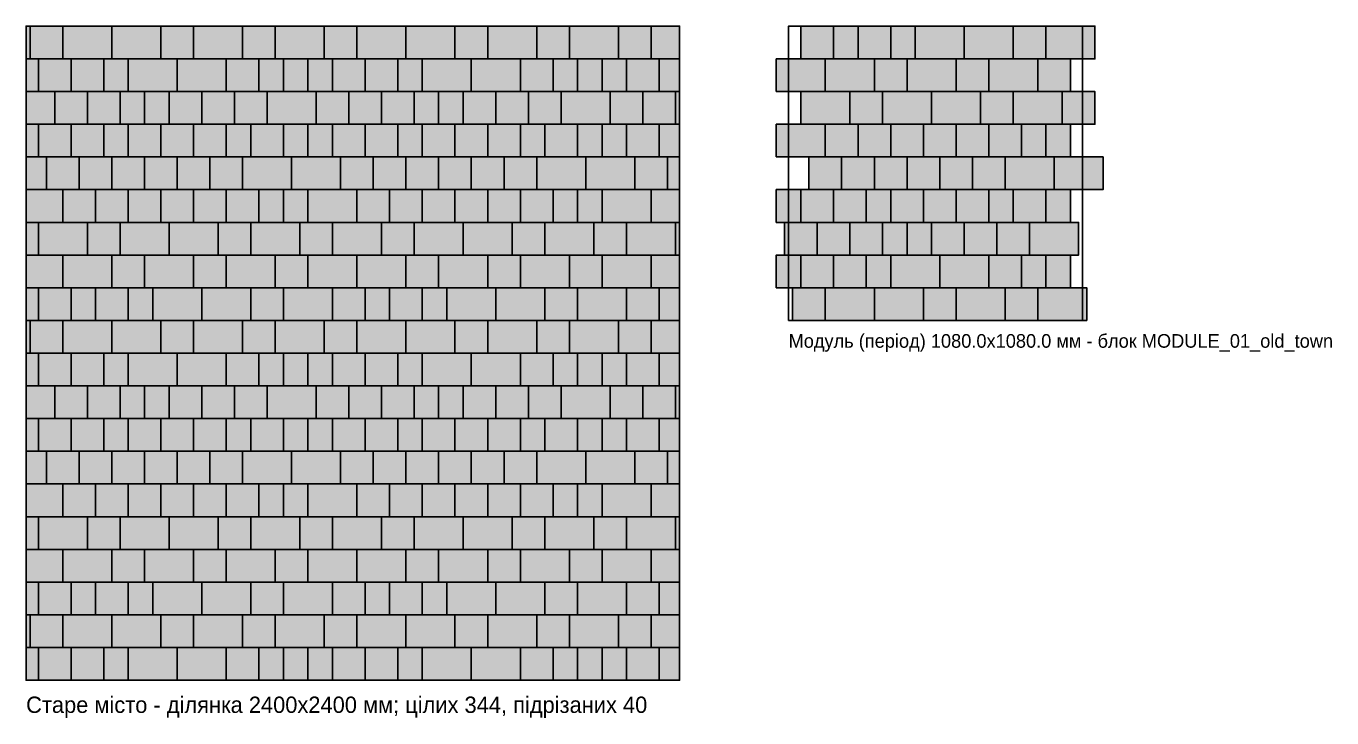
# Model space of a CAD drawing. Header units: millimetres. Extents: x 0 to 4795, y -138 to 2400.
import ezdxf

# ---------------------------------------------------------------- set-up
doc = ezdxf.new("R2010")
doc.units = ezdxf.units.MM
for name, color, linetype in [('BOUNDARY', 7, 'Continuous'), ('BRUK_120x120', 252, 'Continuous'), ('BRUK_120x120_FILL', 252, 'Continuous'), ('BRUK_180x120', 250, 'Continuous'), ('BRUK_180x120_FILL', 250, 'Continuous'), ('BRUK_90x120', 254, 'Continuous'), ('BRUK_90x120_FILL', 254, 'Continuous'), ('BRUK_CUT', 1, 'Continuous'), ('MODULE', 3, 'Continuous'), ('TEXT', 7, 'Continuous')]:
    doc.layers.add(name, color=color, linetype=linetype)

# ---------------------------------------------------------------- blocks, each defined once
blk = doc.blocks.new('MODULE_01_old_town')
at = {"layer": 'BRUK_120x120_FILL', "true_color": 0x9b9ea2}
for points in [[(45, 960), (165, 960), (165, 1080), (45, 1080)], [(255, 960), (375, 960), (375, 1080), (255, 1080)], [(825, 960), (945, 960), (945, 1080), (825, 1080)], [(315, 840), (435, 840), (435, 960), (315, 960)], [(615, 840), (735, 840), (735, 960), (615, 960)], [(915, 840), (1035, 840), (1035, 960), (915, 960)], [(225, 720), (345, 720), (345, 840), (225, 840)], [(705, 720), (825, 720), (825, 840), (705, 840)], [(1005, 720), (1125, 720), (1125, 840), (1005, 840)], [(135, 600), (255, 600), (255, 720), (135, 720)], [(255, 600), (375, 600), (375, 720), (255, 720)], [(375, 600), (495, 600), (495, 720), (375, 720)], [(495, 600), (615, 600), (615, 720), (495, 720)], [(615, 600), (735, 600), (735, 720), (615, 720)], [(735, 600), (855, 600), (855, 720), (735, 720)], [(75, 480), (195, 480), (195, 600), (75, 600)], [(195, 480), (315, 480), (315, 600), (195, 600)], [(315, 480), (435, 480), (435, 600), (315, 600)], [(435, 480), (555, 480), (555, 600), (435, 600)], [(555, 480), (675, 480), (675, 600), (555, 600)], [(675, 480), (795, 480), (795, 600), (675, 600)], [(45, 360), (165, 360), (165, 480), (45, 480)], [(165, 360), (285, 360), (285, 480), (165, 480)], [(375, 360), (495, 360), (495, 480), (375, 480)], [(495, 360), (615, 360), (615, 480), (495, 480)], [(615, 360), (735, 360), (735, 480), (615, 480)], [(825, 360), (945, 360), (945, 480), (825, 480)], [(-15, 240), (105, 240), (105, 360), (-15, 360)], [(105, 240), (225, 240), (225, 360), (105, 360)], [(225, 240), (345, 240), (345, 360), (225, 360)], [(525, 240), (645, 240), (645, 360), (525, 360)], [(645, 240), (765, 240), (765, 360), (645, 360)], [(765, 240), (885, 240), (885, 360), (765, 360)], [(45, 120), (165, 120), (165, 240), (45, 240)], [(165, 120), (285, 120), (285, 240), (165, 240)], [(735, 120), (855, 120), (855, 240), (735, 240)], [(15, 0), (135, 0), (135, 120), (15, 120)], [(495, 0), (615, 0), (615, 120), (495, 120)], [(795, 0), (915, 0), (915, 120), (795, 120)]]:
    blk.add_hatch(color=7, dxfattribs=at).paths.add_polyline_path(points)
at = {"layer": 'BRUK_180x120_FILL', "true_color": 0x6c6f73}
for points in [[(465, 960), (645, 960), (645, 1080), (465, 1080)], [(645, 960), (825, 960), (825, 1080), (645, 1080)], [(945, 960), (1125, 960), (1125, 1080), (945, 1080)], [(-45, 840), (135, 840), (135, 960), (-45, 960)], [(135, 840), (315, 840), (315, 960), (135, 960)], [(435, 840), (615, 840), (615, 960), (435, 960)], [(735, 840), (915, 840), (915, 960), (735, 960)], [(45, 720), (225, 720), (225, 840), (45, 840)], [(345, 720), (525, 720), (525, 840), (345, 840)], [(525, 720), (705, 720), (705, 840), (525, 840)], [(825, 720), (1005, 720), (1005, 840), (825, 840)], [(-45, 600), (135, 600), (135, 720), (-45, 720)], [(795, 480), (975, 480), (975, 600), (795, 600)], [(975, 480), (1155, 480), (1155, 600), (975, 600)], [(885, 240), (1065, 240), (1065, 360), (885, 360)], [(375, 120), (555, 120), (555, 240), (375, 240)], [(555, 120), (735, 120), (735, 240), (555, 240)], [(135, 0), (315, 0), (315, 120), (135, 120)], [(315, 0), (495, 0), (495, 120), (315, 120)], [(615, 0), (795, 0), (795, 120), (615, 120)], [(915, 0), (1095, 0), (1095, 120), (915, 120)]]:
    blk.add_hatch(color=7, dxfattribs=at).paths.add_polyline_path(points)
at = {"layer": 'BRUK_90x120_FILL', "true_color": 0xcfd0d1}
for points in [[(165, 960), (255, 960), (255, 1080), (165, 1080)], [(375, 960), (465, 960), (465, 1080), (375, 1080)], [(855, 600), (945, 600), (945, 720), (855, 720)], [(945, 600), (1035, 600), (1035, 720), (945, 720)], [(-45, 360), (45, 360), (45, 480), (-45, 480)], [(285, 360), (375, 360), (375, 480), (285, 480)], [(735, 360), (825, 360), (825, 480), (735, 480)], [(945, 360), (1035, 360), (1035, 480), (945, 480)], [(345, 240), (435, 240), (435, 360), (345, 360)], [(435, 240), (525, 240), (525, 360), (435, 360)], [(-45, 120), (45, 120), (45, 240), (-45, 240)], [(285, 120), (375, 120), (375, 240), (285, 240)], [(855, 120), (945, 120), (945, 240), (855, 240)], [(945, 120), (1035, 120), (1035, 240), (945, 240)]]:
    blk.add_hatch(color=7, dxfattribs=at).paths.add_polyline_path(points)
at = {"layer": 'BRUK_120x120'}
for points in [[(45, 960), (165, 960), (165, 1080), (45, 1080)], [(255, 960), (375, 960), (375, 1080), (255, 1080)], [(825, 960), (945, 960), (945, 1080), (825, 1080)], [(315, 840), (435, 840), (435, 960), (315, 960)], [(615, 840), (735, 840), (735, 960), (615, 960)], [(915, 840), (1035, 840), (1035, 960), (915, 960)], [(225, 720), (345, 720), (345, 840), (225, 840)], [(705, 720), (825, 720), (825, 840), (705, 840)], [(1005, 720), (1125, 720), (1125, 840), (1005, 840)], [(135, 600), (255, 600), (255, 720), (135, 720)], [(255, 600), (375, 600), (375, 720), (255, 720)], [(375, 600), (495, 600), (495, 720), (375, 720)], [(495, 600), (615, 600), (615, 720), (495, 720)], [(615, 600), (735, 600), (735, 720), (615, 720)], [(735, 600), (855, 600), (855, 720), (735, 720)], [(75, 480), (195, 480), (195, 600), (75, 600)], [(195, 480), (315, 480), (315, 600), (195, 600)], [(315, 480), (435, 480), (435, 600), (315, 600)], [(435, 480), (555, 480), (555, 600), (435, 600)], [(555, 480), (675, 480), (675, 600), (555, 600)], [(675, 480), (795, 480), (795, 600), (675, 600)], [(45, 360), (165, 360), (165, 480), (45, 480)], [(165, 360), (285, 360), (285, 480), (165, 480)], [(375, 360), (495, 360), (495, 480), (375, 480)], [(495, 360), (615, 360), (615, 480), (495, 480)], [(615, 360), (735, 360), (735, 480), (615, 480)], [(825, 360), (945, 360), (945, 480), (825, 480)], [(-15, 240), (105, 240), (105, 360), (-15, 360)], [(105, 240), (225, 240), (225, 360), (105, 360)], [(225, 240), (345, 240), (345, 360), (225, 360)], [(525, 240), (645, 240), (645, 360), (525, 360)], [(645, 240), (765, 240), (765, 360), (645, 360)], [(765, 240), (885, 240), (885, 360), (765, 360)], [(45, 120), (165, 120), (165, 240), (45, 240)], [(165, 120), (285, 120), (285, 240), (165, 240)], [(735, 120), (855, 120), (855, 240), (735, 240)], [(15, 0), (135, 0), (135, 120), (15, 120)], [(495, 0), (615, 0), (615, 120), (495, 120)], [(795, 0), (915, 0), (915, 120), (795, 120)]]:
    blk.add_lwpolyline(points, close=True, dxfattribs=at)
at = {"layer": 'BRUK_180x120'}
for points in [[(465, 960), (645, 960), (645, 1080), (465, 1080)], [(645, 960), (825, 960), (825, 1080), (645, 1080)], [(945, 960), (1125, 960), (1125, 1080), (945, 1080)], [(-45, 840), (135, 840), (135, 960), (-45, 960)], [(135, 840), (315, 840), (315, 960), (135, 960)], [(435, 840), (615, 840), (615, 960), (435, 960)], [(735, 840), (915, 840), (915, 960), (735, 960)], [(45, 720), (225, 720), (225, 840), (45, 840)], [(345, 720), (525, 720), (525, 840), (345, 840)], [(525, 720), (705, 720), (705, 840), (525, 840)], [(825, 720), (1005, 720), (1005, 840), (825, 840)], [(-45, 600), (135, 600), (135, 720), (-45, 720)], [(795, 480), (975, 480), (975, 600), (795, 600)], [(975, 480), (1155, 480), (1155, 600), (975, 600)], [(885, 240), (1065, 240), (1065, 360), (885, 360)], [(375, 120), (555, 120), (555, 240), (375, 240)], [(555, 120), (735, 120), (735, 240), (555, 240)], [(135, 0), (315, 0), (315, 120), (135, 120)], [(315, 0), (495, 0), (495, 120), (315, 120)], [(615, 0), (795, 0), (795, 120), (615, 120)], [(915, 0), (1095, 0), (1095, 120), (915, 120)]]:
    blk.add_lwpolyline(points, close=True, dxfattribs=at)
at = {"layer": 'BRUK_90x120'}
for points in [[(165, 960), (255, 960), (255, 1080), (165, 1080)], [(375, 960), (465, 960), (465, 1080), (375, 1080)], [(855, 600), (945, 600), (945, 720), (855, 720)], [(945, 600), (1035, 600), (1035, 720), (945, 720)], [(-45, 360), (45, 360), (45, 480), (-45, 480)], [(285, 360), (375, 360), (375, 480), (285, 480)], [(735, 360), (825, 360), (825, 480), (735, 480)], [(945, 360), (1035, 360), (1035, 480), (945, 480)], [(345, 240), (435, 240), (435, 360), (345, 360)], [(435, 240), (525, 240), (525, 360), (435, 360)], [(-45, 120), (45, 120), (45, 240), (-45, 240)], [(285, 120), (375, 120), (375, 240), (285, 240)], [(855, 120), (945, 120), (945, 240), (855, 240)], [(945, 120), (1035, 120), (1035, 240), (945, 240)]]:
    blk.add_lwpolyline(points, close=True, dxfattribs=at)
at = {"layer": 'MODULE'}
blk.add_lwpolyline([(0, 0), (1080, 0), (1080, 1080), (0, 1080)], close=True, dxfattribs=at)

msp = doc.modelspace()

# ---------------------------------------------------------------- hatches: boundary and pattern name
at = {"layer": 'BRUK_120x120_FILL', "true_color": 0x9b9ea2}
for points in [[(15, 2400), (135, 2400), (135, 2280), (15, 2280)], [(495, 2400), (615, 2400), (615, 2280), (495, 2280)], [(795, 2400), (915, 2400), (915, 2280), (795, 2280)], [(1095, 2400), (1215, 2400), (1215, 2280), (1095, 2280)], [(1575, 2400), (1695, 2400), (1695, 2280), (1575, 2280)], [(1875, 2400), (1995, 2400), (1995, 2280), (1875, 2280)], [(2175, 2400), (2295, 2400), (2295, 2280), (2175, 2280)], [(45, 2280), (165, 2280), (165, 2160), (45, 2160)], [(165, 2280), (285, 2280), (285, 2160), (165, 2160)], [(735, 2280), (855, 2280), (855, 2160), (735, 2160)], [(1125, 2280), (1245, 2280), (1245, 2160), (1125, 2160)], [(1245, 2280), (1365, 2280), (1365, 2160), (1245, 2160)], [(1815, 2280), (1935, 2280), (1935, 2160), (1815, 2160)], [(2205, 2280), (2325, 2280), (2325, 2160), (2205, 2160)], [(2325, 2280), (2325, 2160), (2400, 2160), (2400, 2280)], [(105, 2040), (105, 2160), (0, 2160), (0, 2040)], [(105, 2160), (225, 2160), (225, 2040), (105, 2040)], [(225, 2160), (345, 2160), (345, 2040), (225, 2040)], [(525, 2160), (645, 2160), (645, 2040), (525, 2040)], [(645, 2160), (765, 2160), (765, 2040), (645, 2040)], [(765, 2160), (885, 2160), (885, 2040), (765, 2040)], [(1065, 2160), (1185, 2160), (1185, 2040), (1065, 2040)], [(1185, 2160), (1305, 2160), (1305, 2040), (1185, 2040)], [(1305, 2160), (1425, 2160), (1425, 2040), (1305, 2040)], [(1605, 2160), (1725, 2160), (1725, 2040), (1605, 2040)], [(1725, 2160), (1845, 2160), (1845, 2040), (1725, 2040)], [(1845, 2160), (1965, 2160), (1965, 2040), (1845, 2040)], [(2145, 2160), (2265, 2160), (2265, 2040), (2145, 2040)], [(2265, 2160), (2385, 2160), (2385, 2040), (2265, 2040)], [(2385, 2160), (2385, 2040), (2400, 2040), (2400, 2160)], [(45, 2040), (165, 2040), (165, 1920), (45, 1920)], [(165, 2040), (285, 2040), (285, 1920), (165, 1920)], [(375, 2040), (495, 2040), (495, 1920), (375, 1920)], [(495, 2040), (615, 2040), (615, 1920), (495, 1920)], [(615, 2040), (735, 2040), (735, 1920), (615, 1920)], [(825, 2040), (945, 2040), (945, 1920), (825, 1920)], [(1125, 2040), (1245, 2040), (1245, 1920), (1125, 1920)], [(1245, 2040), (1365, 2040), (1365, 1920), (1245, 1920)], [(1455, 2040), (1575, 2040), (1575, 1920), (1455, 1920)], [(1575, 2040), (1695, 2040), (1695, 1920), (1575, 1920)], [(1695, 2040), (1815, 2040), (1815, 1920), (1695, 1920)], [(1905, 2040), (2025, 2040), (2025, 1920), (1905, 1920)], [(2205, 2040), (2325, 2040), (2325, 1920), (2205, 1920)], [(2325, 2040), (2325, 1920), (2400, 1920), (2400, 2040)], [(75, 1920), (195, 1920), (195, 1800), (75, 1800)], [(195, 1920), (315, 1920), (315, 1800), (195, 1800)], [(315, 1920), (435, 1920), (435, 1800), (315, 1800)], [(435, 1920), (555, 1920), (555, 1800), (435, 1800)], [(555, 1920), (675, 1920), (675, 1800), (555, 1800)], [(675, 1920), (795, 1920), (795, 1800), (675, 1800)], [(1155, 1920), (1275, 1920), (1275, 1800), (1155, 1800)], [(1275, 1920), (1395, 1920), (1395, 1800), (1275, 1800)], [(1395, 1920), (1515, 1920), (1515, 1800), (1395, 1800)], [(1515, 1920), (1635, 1920), (1635, 1800), (1515, 1800)], [(1635, 1920), (1755, 1920), (1755, 1800), (1635, 1800)], [(1755, 1920), (1875, 1920), (1875, 1800), (1755, 1800)], [(2235, 1920), (2355, 1920), (2355, 1800), (2235, 1800)], [(2355, 1920), (2355, 1800), (2400, 1800), (2400, 1920)], [(135, 1800), (255, 1800), (255, 1680), (135, 1680)], [(255, 1800), (375, 1800), (375, 1680), (255, 1680)], [(375, 1800), (495, 1800), (495, 1680), (375, 1680)], [(495, 1800), (615, 1800), (615, 1680), (495, 1680)], [(615, 1800), (735, 1800), (735, 1680), (615, 1680)], [(735, 1800), (855, 1800), (855, 1680), (735, 1680)], [(1215, 1800), (1335, 1800), (1335, 1680), (1215, 1680)], [(1335, 1800), (1455, 1800), (1455, 1680), (1335, 1680)], [(1455, 1800), (1575, 1800), (1575, 1680), (1455, 1680)], [(1575, 1800), (1695, 1800), (1695, 1680), (1575, 1680)], [(1695, 1800), (1815, 1800), (1815, 1680), (1695, 1680)], [(1815, 1800), (1935, 1800), (1935, 1680), (1815, 1680)], [(2295, 1800), (2295, 1680), (2400, 1680), (2400, 1800)], [(45, 1560), (45, 1680), (0, 1680), (0, 1560)], [(225, 1680), (345, 1680), (345, 1560), (225, 1560)], [(705, 1680), (825, 1680), (825, 1560), (705, 1560)], [(1005, 1680), (1125, 1680), (1125, 1560), (1005, 1560)], [(1305, 1680), (1425, 1680), (1425, 1560), (1305, 1560)], [(1785, 1680), (1905, 1680), (1905, 1560), (1785, 1560)], [(2085, 1680), (2205, 1680), (2205, 1560), (2085, 1560)], [(2385, 1680), (2385, 1560), (2400, 1560), (2400, 1680)], [(315, 1560), (435, 1560), (435, 1440), (315, 1440)], [(615, 1560), (735, 1560), (735, 1440), (615, 1440)], [(915, 1560), (1035, 1560), (1035, 1440), (915, 1440)], [(1395, 1560), (1515, 1560), (1515, 1440), (1395, 1440)], [(1695, 1560), (1815, 1560), (1815, 1440), (1695, 1440)], [(1995, 1560), (2115, 1560), (2115, 1440), (1995, 1440)], [(45, 1440), (165, 1440), (165, 1320), (45, 1320)], [(255, 1440), (375, 1440), (375, 1320), (255, 1320)], [(825, 1440), (945, 1440), (945, 1320), (825, 1320)], [(1125, 1440), (1245, 1440), (1245, 1320), (1125, 1320)], [(1335, 1440), (1455, 1440), (1455, 1320), (1335, 1320)], [(1905, 1440), (2025, 1440), (2025, 1320), (1905, 1320)], [(2205, 1440), (2325, 1440), (2325, 1320), (2205, 1320)], [(15, 1320), (135, 1320), (135, 1200), (15, 1200)], [(495, 1320), (615, 1320), (615, 1200), (495, 1200)], [(795, 1320), (915, 1320), (915, 1200), (795, 1200)], [(1095, 1320), (1215, 1320), (1215, 1200), (1095, 1200)], [(1575, 1320), (1695, 1320), (1695, 1200), (1575, 1200)], [(1875, 1320), (1995, 1320), (1995, 1200), (1875, 1200)], [(2175, 1320), (2295, 1320), (2295, 1200), (2175, 1200)], [(45, 1200), (165, 1200), (165, 1080), (45, 1080)], [(165, 1200), (285, 1200), (285, 1080), (165, 1080)], [(735, 1200), (855, 1200), (855, 1080), (735, 1080)], [(1125, 1200), (1245, 1200), (1245, 1080), (1125, 1080)], [(1245, 1200), (1365, 1200), (1365, 1080), (1245, 1080)], [(1815, 1200), (1935, 1200), (1935, 1080), (1815, 1080)], [(2205, 1200), (2325, 1200), (2325, 1080), (2205, 1080)], [(2325, 1200), (2325, 1080), (2400, 1080), (2400, 1200)], [(105, 960), (105, 1080), (0, 1080), (0, 960)], [(105, 1080), (225, 1080), (225, 960), (105, 960)], [(225, 1080), (345, 1080), (345, 960), (225, 960)], [(525, 1080), (645, 1080), (645, 960), (525, 960)], [(645, 1080), (765, 1080), (765, 960), (645, 960)], [(765, 1080), (885, 1080), (885, 960), (765, 960)], [(1065, 1080), (1185, 1080), (1185, 960), (1065, 960)], [(1185, 1080), (1305, 1080), (1305, 960), (1185, 960)], [(1305, 1080), (1425, 1080), (1425, 960), (1305, 960)], [(1605, 1080), (1725, 1080), (1725, 960), (1605, 960)], [(1725, 1080), (1845, 1080), (1845, 960), (1725, 960)], [(1845, 1080), (1965, 1080), (1965, 960), (1845, 960)], [(2145, 1080), (2265, 1080), (2265, 960), (2145, 960)], [(2265, 1080), (2385, 1080), (2385, 960), (2265, 960)], [(2385, 1080), (2385, 960), (2400, 960), (2400, 1080)], [(45, 960), (165, 960), (165, 840), (45, 840)], [(165, 960), (285, 960), (285, 840), (165, 840)], [(375, 960), (495, 960), (495, 840), (375, 840)], [(495, 960), (615, 960), (615, 840), (495, 840)], [(615, 960), (735, 960), (735, 840), (615, 840)], [(825, 960), (945, 960), (945, 840), (825, 840)], [(1125, 960), (1245, 960), (1245, 840), (1125, 840)], [(1245, 960), (1365, 960), (1365, 840), (1245, 840)], [(1455, 960), (1575, 960), (1575, 840), (1455, 840)], [(1575, 960), (1695, 960), (1695, 840), (1575, 840)], [(1695, 960), (1815, 960), (1815, 840), (1695, 840)], [(1905, 960), (2025, 960), (2025, 840), (1905, 840)], [(2205, 960), (2325, 960), (2325, 840), (2205, 840)], [(2325, 960), (2325, 840), (2400, 840), (2400, 960)], [(75, 840), (195, 840), (195, 720), (75, 720)], [(195, 840), (315, 840), (315, 720), (195, 720)], [(315, 840), (435, 840), (435, 720), (315, 720)], [(435, 840), (555, 840), (555, 720), (435, 720)], [(555, 840), (675, 840), (675, 720), (555, 720)], [(675, 840), (795, 840), (795, 720), (675, 720)], [(1155, 840), (1275, 840), (1275, 720), (1155, 720)], [(1275, 840), (1395, 840), (1395, 720), (1275, 720)], [(1395, 840), (1515, 840), (1515, 720), (1395, 720)], [(1515, 840), (1635, 840), (1635, 720), (1515, 720)], [(1635, 840), (1755, 840), (1755, 720), (1635, 720)], [(1755, 840), (1875, 840), (1875, 720), (1755, 720)], [(2235, 840), (2355, 840), (2355, 720), (2235, 720)], [(2355, 840), (2355, 720), (2400, 720), (2400, 840)], [(135, 720), (255, 720), (255, 600), (135, 600)], [(255, 720), (375, 720), (375, 600), (255, 600)], [(375, 720), (495, 720), (495, 600), (375, 600)], [(495, 720), (615, 720), (615, 600), (495, 600)], [(615, 720), (735, 720), (735, 600), (615, 600)], [(735, 720), (855, 720), (855, 600), (735, 600)], [(1215, 720), (1335, 720), (1335, 600), (1215, 600)], [(1335, 720), (1455, 720), (1455, 600), (1335, 600)], [(1455, 720), (1575, 720), (1575, 600), (1455, 600)], [(1575, 720), (1695, 720), (1695, 600), (1575, 600)], [(1695, 720), (1815, 720), (1815, 600), (1695, 600)], [(1815, 720), (1935, 720), (1935, 600), (1815, 600)], [(2295, 720), (2295, 600), (2400, 600), (2400, 720)], [(45, 480), (45, 600), (0, 600), (0, 480)], [(225, 600), (345, 600), (345, 480), (225, 480)], [(705, 600), (825, 600), (825, 480), (705, 480)], [(1005, 600), (1125, 600), (1125, 480), (1005, 480)], [(1305, 600), (1425, 600), (1425, 480), (1305, 480)], [(1785, 600), (1905, 600), (1905, 480), (1785, 480)], [(2085, 600), (2205, 600), (2205, 480), (2085, 480)], [(2385, 600), (2385, 480), (2400, 480), (2400, 600)], [(315, 480), (435, 480), (435, 360), (315, 360)], [(615, 480), (735, 480), (735, 360), (615, 360)], [(915, 480), (1035, 480), (1035, 360), (915, 360)], [(1395, 480), (1515, 480), (1515, 360), (1395, 360)], [(1695, 480), (1815, 480), (1815, 360), (1695, 360)], [(1995, 480), (2115, 480), (2115, 360), (1995, 360)], [(45, 360), (165, 360), (165, 240), (45, 240)], [(255, 360), (375, 360), (375, 240), (255, 240)], [(825, 360), (945, 360), (945, 240), (825, 240)], [(1125, 360), (1245, 360), (1245, 240), (1125, 240)], [(1335, 360), (1455, 360), (1455, 240), (1335, 240)], [(1905, 360), (2025, 360), (2025, 240), (1905, 240)], [(2205, 360), (2325, 360), (2325, 240), (2205, 240)], [(15, 240), (135, 240), (135, 120), (15, 120)], [(495, 240), (615, 240), (615, 120), (495, 120)], [(795, 240), (915, 240), (915, 120), (795, 120)], [(1095, 240), (1215, 240), (1215, 120), (1095, 120)], [(1575, 240), (1695, 240), (1695, 120), (1575, 120)], [(1875, 240), (1995, 240), (1995, 120), (1875, 120)], [(2175, 240), (2295, 240), (2295, 120), (2175, 120)], [(45, 120), (165, 120), (165, 0), (45, 0)], [(165, 120), (285, 120), (285, 0), (165, 0)], [(735, 120), (855, 120), (855, 0), (735, 0)], [(1125, 120), (1245, 120), (1245, 0), (1125, 0)], [(1245, 120), (1365, 120), (1365, 0), (1245, 0)], [(1815, 120), (1935, 120), (1935, 0), (1815, 0)], [(2205, 120), (2325, 120), (2325, 0), (2205, 0)], [(2325, 120), (2325, 0), (2400, 0), (2400, 120)]]:
    msp.add_hatch(color=7, dxfattribs=at).paths.add_polyline_path(points)
at = {"layer": 'BRUK_180x120_FILL', "true_color": 0x6c6f73}
for points in [[(0, 2400), (0, 2280), (15, 2280), (15, 2400)], [(135, 2400), (315, 2400), (315, 2280), (135, 2280)], [(315, 2400), (495, 2400), (495, 2280), (315, 2280)], [(615, 2400), (795, 2400), (795, 2280), (615, 2280)], [(915, 2400), (1095, 2400), (1095, 2280), (915, 2280)], [(1215, 2400), (1395, 2400), (1395, 2280), (1215, 2280)], [(1395, 2400), (1575, 2400), (1575, 2280), (1395, 2280)], [(1695, 2400), (1875, 2400), (1875, 2280), (1695, 2280)], [(1995, 2400), (2175, 2400), (2175, 2280), (1995, 2280)], [(2295, 2400), (2295, 2280), (2400, 2280), (2400, 2400)], [(375, 2280), (555, 2280), (555, 2160), (375, 2160)], [(555, 2280), (735, 2280), (735, 2160), (555, 2160)], [(1455, 2280), (1635, 2280), (1635, 2160), (1455, 2160)], [(1635, 2280), (1815, 2280), (1815, 2160), (1635, 2160)], [(885, 2160), (1065, 2160), (1065, 2040), (885, 2040)], [(1965, 2160), (2145, 2160), (2145, 2040), (1965, 2040)], [(75, 1800), (75, 1920), (0, 1920), (0, 1800)], [(795, 1920), (975, 1920), (975, 1800), (795, 1800)], [(975, 1920), (1155, 1920), (1155, 1800), (975, 1800)], [(1875, 1920), (2055, 1920), (2055, 1800), (1875, 1800)], [(2055, 1920), (2235, 1920), (2235, 1800), (2055, 1800)], [(135, 1680), (135, 1800), (0, 1800), (0, 1680)], [(1035, 1800), (1215, 1800), (1215, 1680), (1035, 1680)], [(2115, 1800), (2295, 1800), (2295, 1680), (2115, 1680)], [(45, 1680), (225, 1680), (225, 1560), (45, 1560)], [(345, 1680), (525, 1680), (525, 1560), (345, 1560)], [(525, 1680), (705, 1680), (705, 1560), (525, 1560)], [(825, 1680), (1005, 1680), (1005, 1560), (825, 1560)], [(1125, 1680), (1305, 1680), (1305, 1560), (1125, 1560)], [(1425, 1680), (1605, 1680), (1605, 1560), (1425, 1560)], [(1605, 1680), (1785, 1680), (1785, 1560), (1605, 1560)], [(1905, 1680), (2085, 1680), (2085, 1560), (1905, 1560)], [(2205, 1680), (2385, 1680), (2385, 1560), (2205, 1560)], [(135, 1440), (135, 1560), (0, 1560), (0, 1440)], [(135, 1560), (315, 1560), (315, 1440), (135, 1440)], [(435, 1560), (615, 1560), (615, 1440), (435, 1440)], [(735, 1560), (915, 1560), (915, 1440), (735, 1440)], [(1035, 1560), (1215, 1560), (1215, 1440), (1035, 1440)], [(1215, 1560), (1395, 1560), (1395, 1440), (1215, 1440)], [(1515, 1560), (1695, 1560), (1695, 1440), (1515, 1440)], [(1815, 1560), (1995, 1560), (1995, 1440), (1815, 1440)], [(2115, 1560), (2295, 1560), (2295, 1440), (2115, 1440)], [(2295, 1560), (2295, 1440), (2400, 1440), (2400, 1560)], [(45, 1320), (45, 1440), (0, 1440), (0, 1320)], [(465, 1440), (645, 1440), (645, 1320), (465, 1320)], [(645, 1440), (825, 1440), (825, 1320), (645, 1320)], [(945, 1440), (1125, 1440), (1125, 1320), (945, 1320)], [(1545, 1440), (1725, 1440), (1725, 1320), (1545, 1320)], [(1725, 1440), (1905, 1440), (1905, 1320), (1725, 1320)], [(2025, 1440), (2205, 1440), (2205, 1320), (2025, 1320)], [(15, 1200), (15, 1320), (0, 1320), (0, 1200)], [(135, 1320), (315, 1320), (315, 1200), (135, 1200)], [(315, 1320), (495, 1320), (495, 1200), (315, 1200)], [(615, 1320), (795, 1320), (795, 1200), (615, 1200)], [(915, 1320), (1095, 1320), (1095, 1200), (915, 1200)], [(1215, 1320), (1395, 1320), (1395, 1200), (1215, 1200)], [(1395, 1320), (1575, 1320), (1575, 1200), (1395, 1200)], [(1695, 1320), (1875, 1320), (1875, 1200), (1695, 1200)], [(1995, 1320), (2175, 1320), (2175, 1200), (1995, 1200)], [(2295, 1320), (2295, 1200), (2400, 1200), (2400, 1320)], [(375, 1200), (555, 1200), (555, 1080), (375, 1080)], [(555, 1200), (735, 1200), (735, 1080), (555, 1080)], [(1455, 1200), (1635, 1200), (1635, 1080), (1455, 1080)], [(1635, 1200), (1815, 1200), (1815, 1080), (1635, 1080)], [(885, 1080), (1065, 1080), (1065, 960), (885, 960)], [(1965, 1080), (2145, 1080), (2145, 960), (1965, 960)], [(75, 720), (75, 840), (0, 840), (0, 720)], [(795, 840), (975, 840), (975, 720), (795, 720)], [(975, 840), (1155, 840), (1155, 720), (975, 720)], [(1875, 840), (2055, 840), (2055, 720), (1875, 720)], [(2055, 840), (2235, 840), (2235, 720), (2055, 720)], [(135, 600), (135, 720), (0, 720), (0, 600)], [(1035, 720), (1215, 720), (1215, 600), (1035, 600)], [(2115, 720), (2295, 720), (2295, 600), (2115, 600)], [(45, 600), (225, 600), (225, 480), (45, 480)], [(345, 600), (525, 600), (525, 480), (345, 480)], [(525, 600), (705, 600), (705, 480), (525, 480)], [(825, 600), (1005, 600), (1005, 480), (825, 480)], [(1125, 600), (1305, 600), (1305, 480), (1125, 480)], [(1425, 600), (1605, 600), (1605, 480), (1425, 480)], [(1605, 600), (1785, 600), (1785, 480), (1605, 480)], [(1905, 600), (2085, 600), (2085, 480), (1905, 480)], [(2205, 600), (2385, 600), (2385, 480), (2205, 480)], [(135, 360), (135, 480), (0, 480), (0, 360)], [(135, 480), (315, 480), (315, 360), (135, 360)], [(435, 480), (615, 480), (615, 360), (435, 360)], [(735, 480), (915, 480), (915, 360), (735, 360)], [(1035, 480), (1215, 480), (1215, 360), (1035, 360)], [(1215, 480), (1395, 480), (1395, 360), (1215, 360)], [(1515, 480), (1695, 480), (1695, 360), (1515, 360)], [(1815, 480), (1995, 480), (1995, 360), (1815, 360)], [(2115, 480), (2295, 480), (2295, 360), (2115, 360)], [(2295, 480), (2295, 360), (2400, 360), (2400, 480)], [(45, 240), (45, 360), (0, 360), (0, 240)], [(465, 360), (645, 360), (645, 240), (465, 240)], [(645, 360), (825, 360), (825, 240), (645, 240)], [(945, 360), (1125, 360), (1125, 240), (945, 240)], [(1545, 360), (1725, 360), (1725, 240), (1545, 240)], [(1725, 360), (1905, 360), (1905, 240), (1725, 240)], [(2025, 360), (2205, 360), (2205, 240), (2025, 240)], [(15, 120), (15, 240), (0, 240), (0, 120)], [(135, 240), (315, 240), (315, 120), (135, 120)], [(315, 240), (495, 240), (495, 120), (315, 120)], [(615, 240), (795, 240), (795, 120), (615, 120)], [(915, 240), (1095, 240), (1095, 120), (915, 120)], [(1215, 240), (1395, 240), (1395, 120), (1215, 120)], [(1395, 240), (1575, 240), (1575, 120), (1395, 120)], [(1695, 240), (1875, 240), (1875, 120), (1695, 120)], [(1995, 240), (2175, 240), (2175, 120), (1995, 120)], [(2295, 240), (2295, 120), (2400, 120), (2400, 240)], [(375, 120), (555, 120), (555, 0), (375, 0)], [(555, 120), (735, 120), (735, 0), (555, 0)], [(1455, 120), (1635, 120), (1635, 0), (1455, 0)], [(1635, 120), (1815, 120), (1815, 0), (1635, 0)]]:
    msp.add_hatch(color=7, dxfattribs=at).paths.add_polyline_path(points)
at = {"layer": 'BRUK_90x120_FILL', "true_color": 0xcfd0d1}
for points in [[(45, 2160), (45, 2280), (0, 2280), (0, 2160)], [(285, 2280), (375, 2280), (375, 2160), (285, 2160)], [(855, 2280), (945, 2280), (945, 2160), (855, 2160)], [(945, 2280), (1035, 2280), (1035, 2160), (945, 2160)], [(1035, 2280), (1125, 2280), (1125, 2160), (1035, 2160)], [(1365, 2280), (1455, 2280), (1455, 2160), (1365, 2160)], [(1935, 2280), (2025, 2280), (2025, 2160), (1935, 2160)], [(2025, 2280), (2115, 2280), (2115, 2160), (2025, 2160)], [(2115, 2280), (2205, 2280), (2205, 2160), (2115, 2160)], [(345, 2160), (435, 2160), (435, 2040), (345, 2040)], [(435, 2160), (525, 2160), (525, 2040), (435, 2040)], [(1425, 2160), (1515, 2160), (1515, 2040), (1425, 2040)], [(1515, 2160), (1605, 2160), (1605, 2040), (1515, 2040)], [(45, 1920), (45, 2040), (0, 2040), (0, 1920)], [(285, 2040), (375, 2040), (375, 1920), (285, 1920)], [(735, 2040), (825, 2040), (825, 1920), (735, 1920)], [(945, 2040), (1035, 2040), (1035, 1920), (945, 1920)], [(1035, 2040), (1125, 2040), (1125, 1920), (1035, 1920)], [(1365, 2040), (1455, 2040), (1455, 1920), (1365, 1920)], [(1815, 2040), (1905, 2040), (1905, 1920), (1815, 1920)], [(2025, 2040), (2115, 2040), (2115, 1920), (2025, 1920)], [(2115, 2040), (2205, 2040), (2205, 1920), (2115, 1920)], [(855, 1800), (945, 1800), (945, 1680), (855, 1680)], [(945, 1800), (1035, 1800), (1035, 1680), (945, 1680)], [(1935, 1800), (2025, 1800), (2025, 1680), (1935, 1680)], [(2025, 1800), (2115, 1800), (2115, 1680), (2025, 1680)], [(165, 1440), (255, 1440), (255, 1320), (165, 1320)], [(375, 1440), (465, 1440), (465, 1320), (375, 1320)], [(1245, 1440), (1335, 1440), (1335, 1320), (1245, 1320)], [(1455, 1440), (1545, 1440), (1545, 1320), (1455, 1320)], [(2325, 1440), (2325, 1320), (2400, 1320), (2400, 1440)], [(45, 1080), (45, 1200), (0, 1200), (0, 1080)], [(285, 1200), (375, 1200), (375, 1080), (285, 1080)], [(855, 1200), (945, 1200), (945, 1080), (855, 1080)], [(945, 1200), (1035, 1200), (1035, 1080), (945, 1080)], [(1035, 1200), (1125, 1200), (1125, 1080), (1035, 1080)], [(1365, 1200), (1455, 1200), (1455, 1080), (1365, 1080)], [(1935, 1200), (2025, 1200), (2025, 1080), (1935, 1080)], [(2025, 1200), (2115, 1200), (2115, 1080), (2025, 1080)], [(2115, 1200), (2205, 1200), (2205, 1080), (2115, 1080)], [(345, 1080), (435, 1080), (435, 960), (345, 960)], [(435, 1080), (525, 1080), (525, 960), (435, 960)], [(1425, 1080), (1515, 1080), (1515, 960), (1425, 960)], [(1515, 1080), (1605, 1080), (1605, 960), (1515, 960)], [(45, 840), (45, 960), (0, 960), (0, 840)], [(285, 960), (375, 960), (375, 840), (285, 840)], [(735, 960), (825, 960), (825, 840), (735, 840)], [(945, 960), (1035, 960), (1035, 840), (945, 840)], [(1035, 960), (1125, 960), (1125, 840), (1035, 840)], [(1365, 960), (1455, 960), (1455, 840), (1365, 840)], [(1815, 960), (1905, 960), (1905, 840), (1815, 840)], [(2025, 960), (2115, 960), (2115, 840), (2025, 840)], [(2115, 960), (2205, 960), (2205, 840), (2115, 840)], [(855, 720), (945, 720), (945, 600), (855, 600)], [(945, 720), (1035, 720), (1035, 600), (945, 600)], [(1935, 720), (2025, 720), (2025, 600), (1935, 600)], [(2025, 720), (2115, 720), (2115, 600), (2025, 600)], [(165, 360), (255, 360), (255, 240), (165, 240)], [(375, 360), (465, 360), (465, 240), (375, 240)], [(1245, 360), (1335, 360), (1335, 240), (1245, 240)], [(1455, 360), (1545, 360), (1545, 240), (1455, 240)], [(2325, 360), (2325, 240), (2400, 240), (2400, 360)], [(45, 120), (0, 120), (0, 0), (45, 0)], [(285, 120), (375, 120), (375, 0), (285, 0)], [(855, 120), (945, 120), (945, 0), (855, 0)], [(945, 120), (1035, 120), (1035, 0), (945, 0)], [(1035, 120), (1125, 120), (1125, 0), (1035, 0)], [(1365, 120), (1455, 120), (1455, 0), (1365, 0)], [(1935, 120), (2025, 120), (2025, 0), (1935, 0)], [(2025, 120), (2115, 120), (2115, 0), (2025, 0)], [(2115, 120), (2205, 120), (2205, 0), (2115, 0)]]:
    msp.add_hatch(color=7, dxfattribs=at).paths.add_polyline_path(points)

# ---------------------------------------------------------------- linework, layer by layer
at = {"layer": 'BOUNDARY'}
msp.add_lwpolyline([(0, 0), (2400, 0), (2400, 2400), (0, 2400)], close=True, dxfattribs=at)
at = {"layer": 'BRUK_120x120'}
for points in [[(15, 2400), (135, 2400), (135, 2280), (15, 2280)], [(495, 2400), (615, 2400), (615, 2280), (495, 2280)], [(795, 2400), (915, 2400), (915, 2280), (795, 2280)], [(1095, 2400), (1215, 2400), (1215, 2280), (1095, 2280)], [(1575, 2400), (1695, 2400), (1695, 2280), (1575, 2280)], [(1875, 2400), (1995, 2400), (1995, 2280), (1875, 2280)], [(2175, 2400), (2295, 2400), (2295, 2280), (2175, 2280)], [(45, 2280), (165, 2280), (165, 2160), (45, 2160)], [(165, 2280), (285, 2280), (285, 2160), (165, 2160)], [(735, 2280), (855, 2280), (855, 2160), (735, 2160)], [(1125, 2280), (1245, 2280), (1245, 2160), (1125, 2160)], [(1245, 2280), (1365, 2280), (1365, 2160), (1245, 2160)], [(1815, 2280), (1935, 2280), (1935, 2160), (1815, 2160)], [(2205, 2280), (2325, 2280), (2325, 2160), (2205, 2160)], [(105, 2160), (225, 2160), (225, 2040), (105, 2040)], [(225, 2160), (345, 2160), (345, 2040), (225, 2040)], [(525, 2160), (645, 2160), (645, 2040), (525, 2040)], [(645, 2160), (765, 2160), (765, 2040), (645, 2040)], [(765, 2160), (885, 2160), (885, 2040), (765, 2040)], [(1065, 2160), (1185, 2160), (1185, 2040), (1065, 2040)], [(1185, 2160), (1305, 2160), (1305, 2040), (1185, 2040)], [(1305, 2160), (1425, 2160), (1425, 2040), (1305, 2040)], [(1605, 2160), (1725, 2160), (1725, 2040), (1605, 2040)], [(1725, 2160), (1845, 2160), (1845, 2040), (1725, 2040)], [(1845, 2160), (1965, 2160), (1965, 2040), (1845, 2040)], [(2145, 2160), (2265, 2160), (2265, 2040), (2145, 2040)], [(2265, 2160), (2385, 2160), (2385, 2040), (2265, 2040)], [(45, 2040), (165, 2040), (165, 1920), (45, 1920)], [(165, 2040), (285, 2040), (285, 1920), (165, 1920)], [(375, 2040), (495, 2040), (495, 1920), (375, 1920)], [(495, 2040), (615, 2040), (615, 1920), (495, 1920)], [(615, 2040), (735, 2040), (735, 1920), (615, 1920)], [(825, 2040), (945, 2040), (945, 1920), (825, 1920)], [(1125, 2040), (1245, 2040), (1245, 1920), (1125, 1920)], [(1245, 2040), (1365, 2040), (1365, 1920), (1245, 1920)], [(1455, 2040), (1575, 2040), (1575, 1920), (1455, 1920)], [(1575, 2040), (1695, 2040), (1695, 1920), (1575, 1920)], [(1695, 2040), (1815, 2040), (1815, 1920), (1695, 1920)], [(1905, 2040), (2025, 2040), (2025, 1920), (1905, 1920)], [(2205, 2040), (2325, 2040), (2325, 1920), (2205, 1920)], [(75, 1920), (195, 1920), (195, 1800), (75, 1800)], [(195, 1920), (315, 1920), (315, 1800), (195, 1800)], [(315, 1920), (435, 1920), (435, 1800), (315, 1800)], [(435, 1920), (555, 1920), (555, 1800), (435, 1800)], [(555, 1920), (675, 1920), (675, 1800), (555, 1800)], [(675, 1920), (795, 1920), (795, 1800), (675, 1800)], [(1155, 1920), (1275, 1920), (1275, 1800), (1155, 1800)], [(1275, 1920), (1395, 1920), (1395, 1800), (1275, 1800)], [(1395, 1920), (1515, 1920), (1515, 1800), (1395, 1800)], [(1515, 1920), (1635, 1920), (1635, 1800), (1515, 1800)], [(1635, 1920), (1755, 1920), (1755, 1800), (1635, 1800)], [(1755, 1920), (1875, 1920), (1875, 1800), (1755, 1800)], [(2235, 1920), (2355, 1920), (2355, 1800), (2235, 1800)], [(135, 1800), (255, 1800), (255, 1680), (135, 1680)], [(255, 1800), (375, 1800), (375, 1680), (255, 1680)], [(375, 1800), (495, 1800), (495, 1680), (375, 1680)], [(495, 1800), (615, 1800), (615, 1680), (495, 1680)], [(615, 1800), (735, 1800), (735, 1680), (615, 1680)], [(735, 1800), (855, 1800), (855, 1680), (735, 1680)], [(1215, 1800), (1335, 1800), (1335, 1680), (1215, 1680)], [(1335, 1800), (1455, 1800), (1455, 1680), (1335, 1680)], [(1455, 1800), (1575, 1800), (1575, 1680), (1455, 1680)], [(1575, 1800), (1695, 1800), (1695, 1680), (1575, 1680)], [(1695, 1800), (1815, 1800), (1815, 1680), (1695, 1680)], [(1815, 1800), (1935, 1800), (1935, 1680), (1815, 1680)], [(225, 1680), (345, 1680), (345, 1560), (225, 1560)], [(705, 1680), (825, 1680), (825, 1560), (705, 1560)], [(1005, 1680), (1125, 1680), (1125, 1560), (1005, 1560)], [(1305, 1680), (1425, 1680), (1425, 1560), (1305, 1560)], [(1785, 1680), (1905, 1680), (1905, 1560), (1785, 1560)], [(2085, 1680), (2205, 1680), (2205, 1560), (2085, 1560)], [(315, 1560), (435, 1560), (435, 1440), (315, 1440)], [(615, 1560), (735, 1560), (735, 1440), (615, 1440)], [(915, 1560), (1035, 1560), (1035, 1440), (915, 1440)], [(1395, 1560), (1515, 1560), (1515, 1440), (1395, 1440)], [(1695, 1560), (1815, 1560), (1815, 1440), (1695, 1440)], [(1995, 1560), (2115, 1560), (2115, 1440), (1995, 1440)], [(45, 1440), (165, 1440), (165, 1320), (45, 1320)], [(255, 1440), (375, 1440), (375, 1320), (255, 1320)], [(825, 1440), (945, 1440), (945, 1320), (825, 1320)], [(1125, 1440), (1245, 1440), (1245, 1320), (1125, 1320)], [(1335, 1440), (1455, 1440), (1455, 1320), (1335, 1320)], [(1905, 1440), (2025, 1440), (2025, 1320), (1905, 1320)], [(2205, 1440), (2325, 1440), (2325, 1320), (2205, 1320)], [(15, 1320), (135, 1320), (135, 1200), (15, 1200)], [(495, 1320), (615, 1320), (615, 1200), (495, 1200)], [(795, 1320), (915, 1320), (915, 1200), (795, 1200)], [(1095, 1320), (1215, 1320), (1215, 1200), (1095, 1200)], [(1575, 1320), (1695, 1320), (1695, 1200), (1575, 1200)], [(1875, 1320), (1995, 1320), (1995, 1200), (1875, 1200)], [(2175, 1320), (2295, 1320), (2295, 1200), (2175, 1200)], [(45, 1200), (165, 1200), (165, 1080), (45, 1080)], [(165, 1200), (285, 1200), (285, 1080), (165, 1080)], [(735, 1200), (855, 1200), (855, 1080), (735, 1080)], [(1125, 1200), (1245, 1200), (1245, 1080), (1125, 1080)], [(1245, 1200), (1365, 1200), (1365, 1080), (1245, 1080)], [(1815, 1200), (1935, 1200), (1935, 1080), (1815, 1080)], [(2205, 1200), (2325, 1200), (2325, 1080), (2205, 1080)], [(105, 1080), (225, 1080), (225, 960), (105, 960)], [(225, 1080), (345, 1080), (345, 960), (225, 960)], [(525, 1080), (645, 1080), (645, 960), (525, 960)], [(645, 1080), (765, 1080), (765, 960), (645, 960)], [(765, 1080), (885, 1080), (885, 960), (765, 960)], [(1065, 1080), (1185, 1080), (1185, 960), (1065, 960)], [(1185, 1080), (1305, 1080), (1305, 960), (1185, 960)], [(1305, 1080), (1425, 1080), (1425, 960), (1305, 960)], [(1605, 1080), (1725, 1080), (1725, 960), (1605, 960)], [(1725, 1080), (1845, 1080), (1845, 960), (1725, 960)], [(1845, 1080), (1965, 1080), (1965, 960), (1845, 960)], [(2145, 1080), (2265, 1080), (2265, 960), (2145, 960)], [(2265, 1080), (2385, 1080), (2385, 960), (2265, 960)], [(45, 960), (165, 960), (165, 840), (45, 840)], [(165, 960), (285, 960), (285, 840), (165, 840)], [(375, 960), (495, 960), (495, 840), (375, 840)], [(495, 960), (615, 960), (615, 840), (495, 840)], [(615, 960), (735, 960), (735, 840), (615, 840)], [(825, 960), (945, 960), (945, 840), (825, 840)], [(1125, 960), (1245, 960), (1245, 840), (1125, 840)], [(1245, 960), (1365, 960), (1365, 840), (1245, 840)], [(1455, 960), (1575, 960), (1575, 840), (1455, 840)], [(1575, 960), (1695, 960), (1695, 840), (1575, 840)], [(1695, 960), (1815, 960), (1815, 840), (1695, 840)], [(1905, 960), (2025, 960), (2025, 840), (1905, 840)], [(2205, 960), (2325, 960), (2325, 840), (2205, 840)], [(75, 840), (195, 840), (195, 720), (75, 720)], [(195, 840), (315, 840), (315, 720), (195, 720)], [(315, 840), (435, 840), (435, 720), (315, 720)], [(435, 840), (555, 840), (555, 720), (435, 720)], [(555, 840), (675, 840), (675, 720), (555, 720)], [(675, 840), (795, 840), (795, 720), (675, 720)], [(1155, 840), (1275, 840), (1275, 720), (1155, 720)], [(1275, 840), (1395, 840), (1395, 720), (1275, 720)], [(1395, 840), (1515, 840), (1515, 720), (1395, 720)], [(1515, 840), (1635, 840), (1635, 720), (1515, 720)], [(1635, 840), (1755, 840), (1755, 720), (1635, 720)], [(1755, 840), (1875, 840), (1875, 720), (1755, 720)], [(2235, 840), (2355, 840), (2355, 720), (2235, 720)], [(135, 720), (255, 720), (255, 600), (135, 600)], [(255, 720), (375, 720), (375, 600), (255, 600)], [(375, 720), (495, 720), (495, 600), (375, 600)], [(495, 720), (615, 720), (615, 600), (495, 600)], [(615, 720), (735, 720), (735, 600), (615, 600)], [(735, 720), (855, 720), (855, 600), (735, 600)], [(1215, 720), (1335, 720), (1335, 600), (1215, 600)], [(1335, 720), (1455, 720), (1455, 600), (1335, 600)], [(1455, 720), (1575, 720), (1575, 600), (1455, 600)], [(1575, 720), (1695, 720), (1695, 600), (1575, 600)], [(1695, 720), (1815, 720), (1815, 600), (1695, 600)], [(1815, 720), (1935, 720), (1935, 600), (1815, 600)], [(225, 600), (345, 600), (345, 480), (225, 480)], [(705, 600), (825, 600), (825, 480), (705, 480)], [(1005, 600), (1125, 600), (1125, 480), (1005, 480)], [(1305, 600), (1425, 600), (1425, 480), (1305, 480)], [(1785, 600), (1905, 600), (1905, 480), (1785, 480)], [(2085, 600), (2205, 600), (2205, 480), (2085, 480)], [(315, 480), (435, 480), (435, 360), (315, 360)], [(615, 480), (735, 480), (735, 360), (615, 360)], [(915, 480), (1035, 480), (1035, 360), (915, 360)], [(1395, 480), (1515, 480), (1515, 360), (1395, 360)], [(1695, 480), (1815, 480), (1815, 360), (1695, 360)], [(1995, 480), (2115, 480), (2115, 360), (1995, 360)], [(45, 360), (165, 360), (165, 240), (45, 240)], [(255, 360), (375, 360), (375, 240), (255, 240)], [(825, 360), (945, 360), (945, 240), (825, 240)], [(1125, 360), (1245, 360), (1245, 240), (1125, 240)], [(1335, 360), (1455, 360), (1455, 240), (1335, 240)], [(1905, 360), (2025, 360), (2025, 240), (1905, 240)], [(2205, 360), (2325, 360), (2325, 240), (2205, 240)], [(15, 240), (135, 240), (135, 120), (15, 120)], [(495, 240), (615, 240), (615, 120), (495, 120)], [(795, 240), (915, 240), (915, 120), (795, 120)], [(1095, 240), (1215, 240), (1215, 120), (1095, 120)], [(1575, 240), (1695, 240), (1695, 120), (1575, 120)], [(1875, 240), (1995, 240), (1995, 120), (1875, 120)], [(2175, 240), (2295, 240), (2295, 120), (2175, 120)], [(45, 120), (165, 120), (165, 0), (45, 0)], [(165, 120), (285, 120), (285, 0), (165, 0)], [(735, 120), (855, 120), (855, 0), (735, 0)], [(1125, 120), (1245, 120), (1245, 0), (1125, 0)], [(1245, 120), (1365, 120), (1365, 0), (1245, 0)], [(1815, 120), (1935, 120), (1935, 0), (1815, 0)], [(2205, 120), (2325, 120), (2325, 0), (2205, 0)]]:
    msp.add_lwpolyline(points, close=True, dxfattribs=at)
at = {"layer": 'BRUK_180x120'}
for points in [[(135, 2400), (315, 2400), (315, 2280), (135, 2280)], [(315, 2400), (495, 2400), (495, 2280), (315, 2280)], [(615, 2400), (795, 2400), (795, 2280), (615, 2280)], [(915, 2400), (1095, 2400), (1095, 2280), (915, 2280)], [(1215, 2400), (1395, 2400), (1395, 2280), (1215, 2280)], [(1395, 2400), (1575, 2400), (1575, 2280), (1395, 2280)], [(1695, 2400), (1875, 2400), (1875, 2280), (1695, 2280)], [(1995, 2400), (2175, 2400), (2175, 2280), (1995, 2280)], [(375, 2280), (555, 2280), (555, 2160), (375, 2160)], [(555, 2280), (735, 2280), (735, 2160), (555, 2160)], [(1455, 2280), (1635, 2280), (1635, 2160), (1455, 2160)], [(1635, 2280), (1815, 2280), (1815, 2160), (1635, 2160)], [(885, 2160), (1065, 2160), (1065, 2040), (885, 2040)], [(1965, 2160), (2145, 2160), (2145, 2040), (1965, 2040)], [(795, 1920), (975, 1920), (975, 1800), (795, 1800)], [(975, 1920), (1155, 1920), (1155, 1800), (975, 1800)], [(1875, 1920), (2055, 1920), (2055, 1800), (1875, 1800)], [(2055, 1920), (2235, 1920), (2235, 1800), (2055, 1800)], [(1035, 1800), (1215, 1800), (1215, 1680), (1035, 1680)], [(2115, 1800), (2295, 1800), (2295, 1680), (2115, 1680)], [(45, 1680), (225, 1680), (225, 1560), (45, 1560)], [(345, 1680), (525, 1680), (525, 1560), (345, 1560)], [(525, 1680), (705, 1680), (705, 1560), (525, 1560)], [(825, 1680), (1005, 1680), (1005, 1560), (825, 1560)], [(1125, 1680), (1305, 1680), (1305, 1560), (1125, 1560)], [(1425, 1680), (1605, 1680), (1605, 1560), (1425, 1560)], [(1605, 1680), (1785, 1680), (1785, 1560), (1605, 1560)], [(1905, 1680), (2085, 1680), (2085, 1560), (1905, 1560)], [(2205, 1680), (2385, 1680), (2385, 1560), (2205, 1560)], [(135, 1560), (315, 1560), (315, 1440), (135, 1440)], [(435, 1560), (615, 1560), (615, 1440), (435, 1440)], [(735, 1560), (915, 1560), (915, 1440), (735, 1440)], [(1035, 1560), (1215, 1560), (1215, 1440), (1035, 1440)], [(1215, 1560), (1395, 1560), (1395, 1440), (1215, 1440)], [(1515, 1560), (1695, 1560), (1695, 1440), (1515, 1440)], [(1815, 1560), (1995, 1560), (1995, 1440), (1815, 1440)], [(2115, 1560), (2295, 1560), (2295, 1440), (2115, 1440)], [(465, 1440), (645, 1440), (645, 1320), (465, 1320)], [(645, 1440), (825, 1440), (825, 1320), (645, 1320)], [(945, 1440), (1125, 1440), (1125, 1320), (945, 1320)], [(1545, 1440), (1725, 1440), (1725, 1320), (1545, 1320)], [(1725, 1440), (1905, 1440), (1905, 1320), (1725, 1320)], [(2025, 1440), (2205, 1440), (2205, 1320), (2025, 1320)], [(135, 1320), (315, 1320), (315, 1200), (135, 1200)], [(315, 1320), (495, 1320), (495, 1200), (315, 1200)], [(615, 1320), (795, 1320), (795, 1200), (615, 1200)], [(915, 1320), (1095, 1320), (1095, 1200), (915, 1200)], [(1215, 1320), (1395, 1320), (1395, 1200), (1215, 1200)], [(1395, 1320), (1575, 1320), (1575, 1200), (1395, 1200)], [(1695, 1320), (1875, 1320), (1875, 1200), (1695, 1200)], [(1995, 1320), (2175, 1320), (2175, 1200), (1995, 1200)], [(375, 1200), (555, 1200), (555, 1080), (375, 1080)], [(555, 1200), (735, 1200), (735, 1080), (555, 1080)], [(1455, 1200), (1635, 1200), (1635, 1080), (1455, 1080)], [(1635, 1200), (1815, 1200), (1815, 1080), (1635, 1080)], [(885, 1080), (1065, 1080), (1065, 960), (885, 960)], [(1965, 1080), (2145, 1080), (2145, 960), (1965, 960)], [(795, 840), (975, 840), (975, 720), (795, 720)], [(975, 840), (1155, 840), (1155, 720), (975, 720)], [(1875, 840), (2055, 840), (2055, 720), (1875, 720)], [(2055, 840), (2235, 840), (2235, 720), (2055, 720)], [(1035, 720), (1215, 720), (1215, 600), (1035, 600)], [(2115, 720), (2295, 720), (2295, 600), (2115, 600)], [(45, 600), (225, 600), (225, 480), (45, 480)], [(345, 600), (525, 600), (525, 480), (345, 480)], [(525, 600), (705, 600), (705, 480), (525, 480)], [(825, 600), (1005, 600), (1005, 480), (825, 480)], [(1125, 600), (1305, 600), (1305, 480), (1125, 480)], [(1425, 600), (1605, 600), (1605, 480), (1425, 480)], [(1605, 600), (1785, 600), (1785, 480), (1605, 480)], [(1905, 600), (2085, 600), (2085, 480), (1905, 480)], [(2205, 600), (2385, 600), (2385, 480), (2205, 480)], [(135, 480), (315, 480), (315, 360), (135, 360)], [(435, 480), (615, 480), (615, 360), (435, 360)], [(735, 480), (915, 480), (915, 360), (735, 360)], [(1035, 480), (1215, 480), (1215, 360), (1035, 360)], [(1215, 480), (1395, 480), (1395, 360), (1215, 360)], [(1515, 480), (1695, 480), (1695, 360), (1515, 360)], [(1815, 480), (1995, 480), (1995, 360), (1815, 360)], [(2115, 480), (2295, 480), (2295, 360), (2115, 360)], [(465, 360), (645, 360), (645, 240), (465, 240)], [(645, 360), (825, 360), (825, 240), (645, 240)], [(945, 360), (1125, 360), (1125, 240), (945, 240)], [(1545, 360), (1725, 360), (1725, 240), (1545, 240)], [(1725, 360), (1905, 360), (1905, 240), (1725, 240)], [(2025, 360), (2205, 360), (2205, 240), (2025, 240)], [(135, 240), (315, 240), (315, 120), (135, 120)], [(315, 240), (495, 240), (495, 120), (315, 120)], [(615, 240), (795, 240), (795, 120), (615, 120)], [(915, 240), (1095, 240), (1095, 120), (915, 120)], [(1215, 240), (1395, 240), (1395, 120), (1215, 120)], [(1395, 240), (1575, 240), (1575, 120), (1395, 120)], [(1695, 240), (1875, 240), (1875, 120), (1695, 120)], [(1995, 240), (2175, 240), (2175, 120), (1995, 120)], [(375, 120), (555, 120), (555, 0), (375, 0)], [(555, 120), (735, 120), (735, 0), (555, 0)], [(1455, 120), (1635, 120), (1635, 0), (1455, 0)], [(1635, 120), (1815, 120), (1815, 0), (1635, 0)]]:
    msp.add_lwpolyline(points, close=True, dxfattribs=at)
at = {"layer": 'BRUK_90x120'}
for points in [[(285, 2280), (375, 2280), (375, 2160), (285, 2160)], [(855, 2280), (945, 2280), (945, 2160), (855, 2160)], [(945, 2280), (1035, 2280), (1035, 2160), (945, 2160)], [(1035, 2280), (1125, 2280), (1125, 2160), (1035, 2160)], [(1365, 2280), (1455, 2280), (1455, 2160), (1365, 2160)], [(1935, 2280), (2025, 2280), (2025, 2160), (1935, 2160)], [(2025, 2280), (2115, 2280), (2115, 2160), (2025, 2160)], [(2115, 2280), (2205, 2280), (2205, 2160), (2115, 2160)], [(345, 2160), (435, 2160), (435, 2040), (345, 2040)], [(435, 2160), (525, 2160), (525, 2040), (435, 2040)], [(1425, 2160), (1515, 2160), (1515, 2040), (1425, 2040)], [(1515, 2160), (1605, 2160), (1605, 2040), (1515, 2040)], [(285, 2040), (375, 2040), (375, 1920), (285, 1920)], [(735, 2040), (825, 2040), (825, 1920), (735, 1920)], [(945, 2040), (1035, 2040), (1035, 1920), (945, 1920)], [(1035, 2040), (1125, 2040), (1125, 1920), (1035, 1920)], [(1365, 2040), (1455, 2040), (1455, 1920), (1365, 1920)], [(1815, 2040), (1905, 2040), (1905, 1920), (1815, 1920)], [(2025, 2040), (2115, 2040), (2115, 1920), (2025, 1920)], [(2115, 2040), (2205, 2040), (2205, 1920), (2115, 1920)], [(855, 1800), (945, 1800), (945, 1680), (855, 1680)], [(945, 1800), (1035, 1800), (1035, 1680), (945, 1680)], [(1935, 1800), (2025, 1800), (2025, 1680), (1935, 1680)], [(2025, 1800), (2115, 1800), (2115, 1680), (2025, 1680)], [(165, 1440), (255, 1440), (255, 1320), (165, 1320)], [(375, 1440), (465, 1440), (465, 1320), (375, 1320)], [(1245, 1440), (1335, 1440), (1335, 1320), (1245, 1320)], [(1455, 1440), (1545, 1440), (1545, 1320), (1455, 1320)], [(285, 1200), (375, 1200), (375, 1080), (285, 1080)], [(855, 1200), (945, 1200), (945, 1080), (855, 1080)], [(945, 1200), (1035, 1200), (1035, 1080), (945, 1080)], [(1035, 1200), (1125, 1200), (1125, 1080), (1035, 1080)], [(1365, 1200), (1455, 1200), (1455, 1080), (1365, 1080)], [(1935, 1200), (2025, 1200), (2025, 1080), (1935, 1080)], [(2025, 1200), (2115, 1200), (2115, 1080), (2025, 1080)], [(2115, 1200), (2205, 1200), (2205, 1080), (2115, 1080)], [(345, 1080), (435, 1080), (435, 960), (345, 960)], [(435, 1080), (525, 1080), (525, 960), (435, 960)], [(1425, 1080), (1515, 1080), (1515, 960), (1425, 960)], [(1515, 1080), (1605, 1080), (1605, 960), (1515, 960)], [(285, 960), (375, 960), (375, 840), (285, 840)], [(735, 960), (825, 960), (825, 840), (735, 840)], [(945, 960), (1035, 960), (1035, 840), (945, 840)], [(1035, 960), (1125, 960), (1125, 840), (1035, 840)], [(1365, 960), (1455, 960), (1455, 840), (1365, 840)], [(1815, 960), (1905, 960), (1905, 840), (1815, 840)], [(2025, 960), (2115, 960), (2115, 840), (2025, 840)], [(2115, 960), (2205, 960), (2205, 840), (2115, 840)], [(855, 720), (945, 720), (945, 600), (855, 600)], [(945, 720), (1035, 720), (1035, 600), (945, 600)], [(1935, 720), (2025, 720), (2025, 600), (1935, 600)], [(2025, 720), (2115, 720), (2115, 600), (2025, 600)], [(165, 360), (255, 360), (255, 240), (165, 240)], [(375, 360), (465, 360), (465, 240), (375, 240)], [(1245, 360), (1335, 360), (1335, 240), (1245, 240)], [(1455, 360), (1545, 360), (1545, 240), (1455, 240)], [(285, 120), (375, 120), (375, 0), (285, 0)], [(855, 120), (945, 120), (945, 0), (855, 0)], [(945, 120), (1035, 120), (1035, 0), (945, 0)], [(1035, 120), (1125, 120), (1125, 0), (1035, 0)], [(1365, 120), (1455, 120), (1455, 0), (1365, 0)], [(1935, 120), (2025, 120), (2025, 0), (1935, 0)], [(2025, 120), (2115, 120), (2115, 0), (2025, 0)], [(2115, 120), (2205, 120), (2205, 0), (2115, 0)]]:
    msp.add_lwpolyline(points, close=True, dxfattribs=at)
at = {"layer": 'BRUK_CUT'}
for points in [[(0, 2400), (0, 2280), (15, 2280), (15, 2400)], [(2295, 2400), (2295, 2280), (2400, 2280), (2400, 2400)], [(45, 2160), (45, 2280), (0, 2280), (0, 2160)], [(2325, 2280), (2325, 2160), (2400, 2160), (2400, 2280)], [(105, 2040), (105, 2160), (0, 2160), (0, 2040)], [(2385, 2160), (2385, 2040), (2400, 2040), (2400, 2160)], [(45, 1920), (45, 2040), (0, 2040), (0, 1920)], [(2325, 2040), (2325, 1920), (2400, 1920), (2400, 2040)], [(75, 1800), (75, 1920), (0, 1920), (0, 1800)], [(2355, 1920), (2355, 1800), (2400, 1800), (2400, 1920)], [(135, 1680), (135, 1800), (0, 1800), (0, 1680)], [(2295, 1800), (2295, 1680), (2400, 1680), (2400, 1800)], [(45, 1560), (45, 1680), (0, 1680), (0, 1560)], [(2385, 1680), (2385, 1560), (2400, 1560), (2400, 1680)], [(135, 1440), (135, 1560), (0, 1560), (0, 1440)], [(2295, 1560), (2295, 1440), (2400, 1440), (2400, 1560)], [(45, 1320), (45, 1440), (0, 1440), (0, 1320)], [(2325, 1440), (2325, 1320), (2400, 1320), (2400, 1440)], [(15, 1200), (15, 1320), (0, 1320), (0, 1200)], [(2295, 1320), (2295, 1200), (2400, 1200), (2400, 1320)], [(45, 1080), (45, 1200), (0, 1200), (0, 1080)], [(2325, 1200), (2325, 1080), (2400, 1080), (2400, 1200)], [(105, 960), (105, 1080), (0, 1080), (0, 960)], [(2385, 1080), (2385, 960), (2400, 960), (2400, 1080)], [(45, 840), (45, 960), (0, 960), (0, 840)], [(2325, 960), (2325, 840), (2400, 840), (2400, 960)], [(75, 720), (75, 840), (0, 840), (0, 720)], [(2355, 840), (2355, 720), (2400, 720), (2400, 840)], [(135, 600), (135, 720), (0, 720), (0, 600)], [(2295, 720), (2295, 600), (2400, 600), (2400, 720)], [(45, 480), (45, 600), (0, 600), (0, 480)], [(2385, 600), (2385, 480), (2400, 480), (2400, 600)], [(135, 360), (135, 480), (0, 480), (0, 360)], [(2295, 480), (2295, 360), (2400, 360), (2400, 480)], [(45, 240), (45, 360), (0, 360), (0, 240)], [(2325, 360), (2325, 240), (2400, 240), (2400, 360)], [(15, 120), (15, 240), (0, 240), (0, 120)], [(2295, 240), (2295, 120), (2400, 120), (2400, 240)], [(45, 120), (0, 120), (0, 0), (45, 0)], [(2325, 120), (2325, 0), (2400, 0), (2400, 120)]]:
    msp.add_lwpolyline(points, close=True, dxfattribs=at)

# ---------------------------------------------------------------- block references
msp.add_blockref('MODULE_01_old_town', (2800, 1320))

# ---------------------------------------------------------------- texts
at = {"layer": 'TEXT'}
for s, height, p in [('Модуль (період) 1080.0x1080.0 мм - блок MODULE_01_old_town', 50, (2800, 1220)), ('Старе місто - ділянка 2400x2400 мм; цілих 344, підрізаних 40', 60, (0, -120))]:
    msp.add_text(s, height=height, dxfattribs=at).set_placement(p)

doc.saveas('drawing.dxf')
